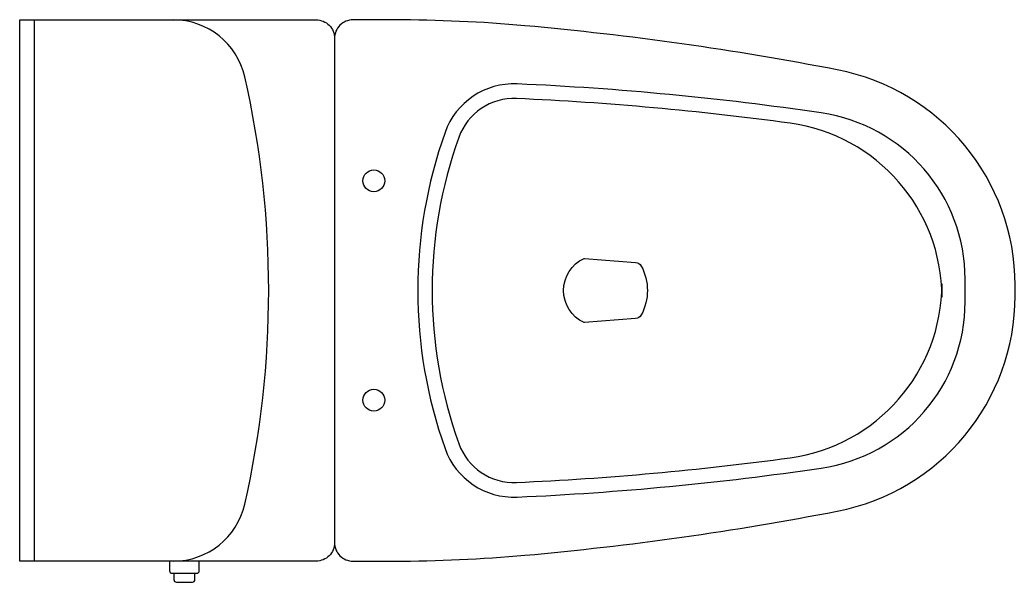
# Model space of a CAD drawing. Extents: x 4.478 to 5.158, y 3.956 to 4.34.
import ezdxf

# ---------------------------------------------------------------- set-up
doc = ezdxf.new("R2010")
doc.units = 0
doc.layers.get('0').update_dxf_attribs({"linetype": 'CONTINUOUS'})

msp = doc.modelspace()

# ---------------------------------------------------------------- linework, layer by layer
at = {"color": 0}
msp.add_line((4.48816, 3.97036), (4.48816, 4.34036), dxfattribs=at)
for points in [[(4.69316, 3.98293, -0.414214), (4.6806, 3.97036), (4.47816, 3.97036), (4.47816, 4.34036), (4.6806, 4.34036, -0.414214), (4.69316, 4.3278)], [(4.58306, 3.97036, 0.35035), (4.63182, 4.00931, 0.111888), (4.63182, 4.30141, 0.35035), (4.58306, 4.34036)], [(4.58036, 3.97036), (4.58036, 3.96376, 0.414214), (4.58209, 3.96204), (4.59903, 3.96204, 0.414214), (4.60075, 3.96376), (4.60075, 3.97036)], [(4.58337, 3.96204), (4.58337, 3.95773, 0.414214), (4.5851, 3.956), (4.59602, 3.956, 0.414214), (4.59774, 3.95773), (4.59774, 3.96204)]]:
    msp.add_lwpolyline(points, format="xyb", dxfattribs=at)
for points in [[(4.82328, 3.97437, 0.025413), (5.03666, 4.0045, 0.35928), (5.15816, 4.15177), (5.15816, 4.15896, 0.35928), (5.03666, 4.30622, 0.025413), (4.82328, 4.33636, 0.022377), (4.7339, 4.34036), (4.70573, 4.34036, 0.414214), (4.69316, 4.3278), (4.69316, 3.98293, 0.414214), (4.70573, 3.97036), (4.7339, 3.97036, 0.022377)], [(4.76863, 4.04733, 0.329705), (4.81797, 4.01413, 0.025231), (5.02572, 4.03394, 0.372207), (5.12404, 4.14772), (5.12404, 4.16301, 0.372207), (5.02572, 4.27679, 0.025231), (4.81797, 4.2966, 0.329705), (4.76863, 4.26339, 0.172421)], [(4.77805, 4.05068, 0.329705), (4.81752, 4.02412, 0.022795), (5.00441, 4.04102, 0.374982), (5.10816, 4.15991), (5.10816, 4.15081, 0.374982), (5.00441, 4.26971, 0.022795), (4.81752, 4.28661, 0.329705), (4.77805, 4.26005, 0.173501)], [(4.86402, 4.13338, -0.129561), (4.86365, 4.13344, -0.637674), (4.86365, 4.17728, -0.129561), (4.86402, 4.17735), (4.8989, 4.17456, -0.255054), (4.90272, 4.17206, -0.251073), (4.90272, 4.13867, -0.255054), (4.8989, 4.13617)]]:
    msp.add_lwpolyline(points, format="xyb", close=True, dxfattribs=at)
for centre in [(4.72, 4.23036), (4.72, 4.08036)]:
    msp.add_circle(centre, 0.0075, dxfattribs=at)

doc.saveas('drawing.dxf')
